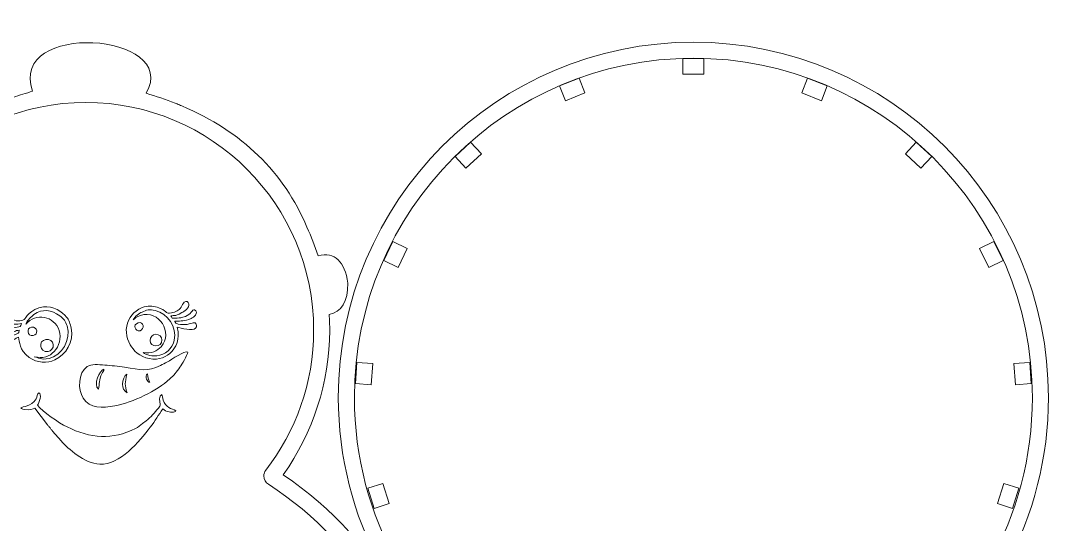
# Model space of a CAD drawing. Header units: centimetres. Extents: x -24.3 to 24.3, y -22.3 to 22.8.
# Drawn here: x -1.66 to 24.3, y 10.13 to 22.84 of the extents above; entities that cross this region are included whole.
import ezdxf

# ---------------------------------------------------------------- set-up
doc = ezdxf.new("R2010")
doc.units = ezdxf.units.CM
doc.header["$MEASUREMENT"] = 0
doc.layers.add('layer 1', color=7, linetype='Continuous')

msp = doc.modelspace()

# ---------------------------------------------------------------- linework, layer by layer
at = {"layer": 'layer 1', "color": 177, "lineweight": 9}
for points, knots in [([(-6.16028, 15.02328), (-6.15943, 13.64048), (-5.76325, 12.42849), (-4.97176, 11.38732), (-4.97176, 11.38732), (-7.4654, 9.72509), (-8.9696, 6.93679), (-8.9696, 3.92399), (-8.9696, 3.92399), (-8.9696, -1.02692), (-4.95587, -5.04069), (-0.00495, -5.04069), (-0.00495, -5.04069), (4.94596, -5.04069), (8.95971, -1.02692), (8.95971, 3.92399), (8.95971, 3.92399), (8.95971, 6.92999), (7.4622, 9.71301), (4.97835, 11.37633), (4.97835, 11.37633), (5.72903, 12.45539), (6.15039, 13.69564), (6.15039, 15.02328), (6.15039, 15.02328), (6.15039, 15.15792), (6.1456, 15.29142), (6.13707, 15.4239), (6.13707, 15.4239), (6.44925, 15.48254), (6.60705, 15.74447), (6.6104, 16.20979), (6.6104, 16.20979), (6.53053, 16.7691), (6.27929, 17.00114), (5.85665, 16.90599), (5.85665, 16.90599), (5.77733, 17.15291), (5.68296, 17.39304), (5.57444, 17.6253), (5.57444, 17.6253), (4.99047, 19.01835), (3.93725, 20.03807), (2.41481, 20.68443), (2.41481, 20.68443), (2.39448, 20.69312), (2.37405, 20.70164), (2.3536, 20.71014), (2.3536, 20.71014), (2.33407, 20.71823), (2.31441, 20.7262), (2.29473, 20.73418), (2.29473, 20.73418), (2.27788, 20.74098), (2.26111, 20.74796), (2.24417, 20.75462), (2.24417, 20.75462), (2.01211, 20.84684), (1.76967, 20.93079), (1.51676, 21.00643), (1.51676, 21.00643), (2.39052, 22.5482), (-1.98352, 22.839), (-1.35077, 21.05688), (-1.35077, 21.05688), (-1.51885, 21.00806), (-1.68248, 20.95566), (-1.84177, 20.89978), (-1.84177, 20.89978), (-2.46907, 20.70387), (-3.05327, 20.41032), (-3.57649, 20.03686), (-3.57649, 20.03686), (-4.36177, 19.49751), (-4.96925, 18.81532), (-5.39885, 17.99027), (-5.39885, 17.99027), (-5.5244, 17.76252), (-5.63624, 17.52615), (-5.7326, 17.28196), (-5.7326, 17.28196), (-6.18765, 17.24443), (-6.4042, 16.97364), (-6.38219, 16.46966), (-6.38219, 16.46966), (-6.40576, 16.11043), (-6.31859, 15.86087), (-6.12069, 15.72092), (-6.12069, 15.72092), (-6.14653, 15.4919), (-6.16028, 15.25922), (-6.16028, 15.02328)], [0, 0, 0, 0, 0.04166667, 0.04166667, 0.04166667, 0.04166667, 0.08333333, 0.08333333, 0.08333333, 0.08333333, 0.125, 0.125, 0.125, 0.125, 0.16666667, 0.16666667, 0.16666667, 0.16666667, 0.20833333, 0.20833333, 0.20833333, 0.20833333, 0.25, 0.25, 0.25, 0.25, 0.29166667, 0.29166667, 0.29166667, 0.29166667, 0.33333333, 0.33333333, 0.33333333, 0.33333333, 0.375, 0.375, 0.375, 0.375, 0.41666667, 0.41666667, 0.41666667, 0.41666667, 0.45833333, 0.45833333, 0.45833333, 0.45833333, 0.5, 0.5, 0.5, 0.5, 0.54166667, 0.54166667, 0.54166667, 0.54166667, 0.58333333, 0.58333333, 0.58333333, 0.58333333, 0.625, 0.625, 0.625, 0.625, 0.66666667, 0.66666667, 0.66666667, 0.66666667, 0.70833333, 0.70833333, 0.70833333, 0.70833333, 0.75, 0.75, 0.75, 0.75, 0.79166667, 0.79166667, 0.79166667, 0.79166667, 0.83333333, 0.83333333, 0.83333333, 0.83333333, 0.875, 0.875, 0.875, 0.875, 0.91666667, 0.91666667, 0.91666667, 0.91666667, 1, 1, 1, 1]), ([(15.33245, -3.92553), (18.73181, -3.92553), (21.48779, -1.16956), (21.48779, 2.2298), (21.48779, 2.2298), (21.48779, 3.55744), (21.06643, 4.79769), (20.31575, 5.87675), (20.31575, 5.87675), (22.7996, 7.54007), (24.29711, 10.32309), (24.29711, 13.3291), (24.29711, 13.3291), (24.29711, 18.28), (20.28336, 22.29378), (15.33245, 22.29378), (15.33245, 22.29378), (10.38153, 22.29378), (6.3678, 18.28), (6.3678, 13.3291), (6.3678, 13.3291), (6.3678, 10.31629), (7.872, 7.52799), (10.36564, 5.86576), (10.36564, 5.86576), (9.59133, 4.81004), (9.17712, 3.54308), (9.17712, 2.2298), (9.17712, 2.2298), (9.17712, -1.16956), (11.93309, -3.92553), (15.33245, -3.92553)], [0, 0, 0, 0, 0.11111111, 0.11111111, 0.11111111, 0.11111111, 0.22222222, 0.22222222, 0.22222222, 0.22222222, 0.33333333, 0.33333333, 0.33333333, 0.33333333, 0.44444444, 0.44444444, 0.44444444, 0.44444444, 0.55555556, 0.55555556, 0.55555556, 0.55555556, 0.66666667, 0.66666667, 0.66666667, 0.66666667, 0.77777778, 0.77777778, 0.77777778, 0.77777778, 1, 1, 1, 1]), ([(15.06579, 21.48312), (15.06579, 21.48312), (15.59912, 21.48312), (15.59912, 21.48312), (15.59912, 21.48312), (15.59912, 21.48312), (15.59912, 21.88312), (15.59912, 21.88312), (15.59912, 21.88312), (15.59912, 21.88312), (15.06579, 21.88312), (15.06579, 21.88312), (15.06579, 21.88312), (15.06579, 21.88312), (15.06579, 21.48312), (15.06579, 21.48312)], [0, 0, 0, 0, 0.2, 0.2, 0.2, 0.2, 0.4, 0.4, 0.4, 0.4, 0.6, 0.6, 0.6, 0.6, 1, 1, 1, 1]), ([(12.09967, 20.81781), (12.09967, 20.81781), (12.59579, 21.01352), (12.59579, 21.01352), (12.59579, 21.01352), (12.59579, 21.01352), (12.449, 21.38562), (12.449, 21.38562), (12.449, 21.38562), (12.449, 21.38562), (11.95288, 21.1899), (11.95288, 21.1899), (11.95288, 21.1899), (11.95288, 21.1899), (12.09967, 20.81781), (12.09967, 20.81781)], [0, 0, 0, 0, 0.2, 0.2, 0.2, 0.2, 0.4, 0.4, 0.4, 0.4, 0.6, 0.6, 0.6, 0.6, 1, 1, 1, 1]), ([(18.56524, 20.81781), (18.56524, 20.81781), (18.06912, 21.01352), (18.06912, 21.01352), (18.06912, 21.01352), (18.06912, 21.01352), (18.21591, 21.38562), (18.21591, 21.38562), (18.21591, 21.38562), (18.21591, 21.38562), (18.71203, 21.1899), (18.71203, 21.1899), (18.71203, 21.1899), (18.71203, 21.1899), (18.56524, 20.81781), (18.56524, 20.81781)], [0, 0, 0, 0, 0.2, 0.2, 0.2, 0.2, 0.4, 0.4, 0.4, 0.4, 0.6, 0.6, 0.6, 0.6, 1, 1, 1, 1]), ([(9.58863, 19.1144), (9.58863, 19.1144), (9.97857, 19.47826), (9.97857, 19.47826), (9.97857, 19.47826), (9.97857, 19.47826), (9.70568, 19.77071), (9.70568, 19.77071), (9.70568, 19.77071), (9.70568, 19.77071), (9.31574, 19.40685), (9.31574, 19.40685), (9.31574, 19.40685), (9.31574, 19.40685), (9.58863, 19.1144), (9.58863, 19.1144)], [0, 0, 0, 0, 0.2, 0.2, 0.2, 0.2, 0.4, 0.4, 0.4, 0.4, 0.6, 0.6, 0.6, 0.6, 1, 1, 1, 1]), ([(21.07627, 19.1144), (21.07627, 19.1144), (20.68633, 19.47826), (20.68633, 19.47826), (20.68633, 19.47826), (20.68633, 19.47826), (20.95923, 19.77071), (20.95923, 19.77071), (20.95923, 19.77071), (20.95923, 19.77071), (21.34917, 19.40685), (21.34917, 19.40685), (21.34917, 19.40685), (21.34917, 19.40685), (21.07627, 19.1144), (21.07627, 19.1144)], [0, 0, 0, 0, 0.2, 0.2, 0.2, 0.2, 0.4, 0.4, 0.4, 0.4, 0.6, 0.6, 0.6, 0.6, 1, 1, 1, 1]), ([(7.87617, 16.60954), (7.87617, 16.60954), (8.10571, 17.09095), (8.10571, 17.09095), (8.10571, 17.09095), (8.10571, 17.09095), (7.74465, 17.26311), (7.74465, 17.26311), (7.74465, 17.26311), (7.74465, 17.26311), (7.51511, 16.7817), (7.51511, 16.7817), (7.51511, 16.7817), (7.51511, 16.7817), (7.87617, 16.60954), (7.87617, 16.60954)], [0, 0, 0, 0, 0.2, 0.2, 0.2, 0.2, 0.4, 0.4, 0.4, 0.4, 0.6, 0.6, 0.6, 0.6, 1, 1, 1, 1]), ([(22.78874, 16.60954), (22.78874, 16.60954), (22.5592, 17.09095), (22.5592, 17.09095), (22.5592, 17.09095), (22.5592, 17.09095), (22.92026, 17.26311), (22.92026, 17.26311), (22.92026, 17.26311), (22.92026, 17.26311), (23.14979, 16.7817), (23.14979, 16.7817), (23.14979, 16.7817), (23.14979, 16.7817), (22.78874, 16.60954), (22.78874, 16.60954)], [0, 0, 0, 0, 0.2, 0.2, 0.2, 0.2, 0.4, 0.4, 0.4, 0.4, 0.6, 0.6, 0.6, 0.6, 1, 1, 1, 1]), ([(7.20035, 13.65149), (7.20035, 13.65149), (7.23757, 14.18352), (7.23757, 14.18352), (7.23757, 14.18352), (7.23757, 14.18352), (6.83855, 14.21144), (6.83855, 14.21144), (6.83855, 14.21144), (6.83855, 14.21144), (6.80132, 13.67941), (6.80132, 13.67941), (6.80132, 13.67941), (6.80132, 13.67941), (7.20035, 13.65149), (7.20035, 13.65149)], [0, 0, 0, 0, 0.2, 0.2, 0.2, 0.2, 0.4, 0.4, 0.4, 0.4, 0.6, 0.6, 0.6, 0.6, 1, 1, 1, 1]), ([(23.46456, 13.65149), (23.46456, 13.65149), (23.42733, 14.18352), (23.42733, 14.18352), (23.42733, 14.18352), (23.42733, 14.18352), (23.82635, 14.21144), (23.82635, 14.21144), (23.82635, 14.21144), (23.82635, 14.21144), (23.86358, 13.67941), (23.86358, 13.67941), (23.86358, 13.67941), (23.86358, 13.67941), (23.46456, 13.65149), (23.46456, 13.65149)], [0, 0, 0, 0, 0.2, 0.2, 0.2, 0.2, 0.4, 0.4, 0.4, 0.4, 0.6, 0.6, 0.6, 0.6, 1, 1, 1, 1]), ([(7.65513, 10.65148), (7.65513, 10.65148), (7.49487, 11.16017), (7.49487, 11.16017), (7.49487, 11.16017), (7.49487, 11.16017), (7.11335, 11.03997), (7.11335, 11.03997), (7.11335, 11.03997), (7.11335, 11.03997), (7.27361, 10.53129), (7.27361, 10.53129), (7.27361, 10.53129), (7.27361, 10.53129), (7.65513, 10.65148), (7.65513, 10.65148)], [0, 0, 0, 0, 0.2, 0.2, 0.2, 0.2, 0.4, 0.4, 0.4, 0.4, 0.6, 0.6, 0.6, 0.6, 1, 1, 1, 1]), ([(23.00978, 10.65148), (23.00978, 10.65148), (23.17004, 11.16017), (23.17004, 11.16017), (23.17004, 11.16017), (23.17004, 11.16017), (23.55155, 11.03997), (23.55155, 11.03997), (23.55155, 11.03997), (23.55155, 11.03997), (23.39129, 10.53129), (23.39129, 10.53129), (23.39129, 10.53129), (23.39129, 10.53129), (23.00978, 10.65148), (23.00978, 10.65148)], [0, 0, 0, 0, 0.2, 0.2, 0.2, 0.2, 0.4, 0.4, 0.4, 0.4, 0.6, 0.6, 0.6, 0.6, 1, 1, 1, 1])]:
    msp.add_open_spline(points, degree=3, knots=knots, dxfattribs=at)
at = {"layer": 'layer 1', "color": 250, "lineweight": 9}
for points in [[(19.87161, 5.75939), (19.84127, 5.80179), (19.82496, 5.85263), (19.82496, 5.90477), (19.82496, 5.90477), (19.82496, 5.98972), (19.86811, 6.06887), (19.93888, 6.11449), (19.93888, 6.11449), (22.31555, 7.63479), (23.89177, 10.29768), (23.89177, 13.32911), (23.89177, 13.32911), (23.89177, 18.0563), (20.05964, 21.88843), (15.33245, 21.88843), (15.33245, 21.88843), (10.60527, 21.88843), (6.77313, 18.0563), (6.77313, 13.32911), (6.77313, 13.32911), (6.77313, 10.2982), (8.34883, 7.63571), (10.7254, 6.11488), (10.7254, 6.11488), (10.79677, 6.06887), (10.83991, 5.98972), (10.83991, 5.90477), (10.83991, 5.90477), (10.83991, 5.85263), (10.8236, 5.80179), (10.79327, 5.75936), (10.79327, 5.75936), (10.03455, 4.78511), (9.58245, 3.56031), (9.58245, 2.2298), (9.58245, 2.2298), (9.58245, -0.94584), (12.15681, -3.5202), (15.33245, -3.5202), (15.33245, -3.5202), (18.50809, -3.5202), (21.08245, -0.94584), (21.08245, 2.2298), (21.08245, 2.2298), (21.08245, 3.56032), (20.63035, 4.78513), (19.87161, 5.75939)], [(4.53421, 11.49369), (4.50387, 11.45129), (4.48756, 11.40045), (4.48756, 11.34831), (4.48756, 11.34831), (4.48756, 11.26336), (4.53071, 11.18421), (4.60148, 11.13859), (4.60148, 11.13859), (6.97815, 9.61829), (8.55437, 6.9554), (8.55437, 3.92397), (8.55437, 3.92397), (8.55437, -0.80321), (4.72224, -4.63535), (-0.00495, -4.63535), (-0.00495, -4.63535), (-4.73213, -4.63535), (-8.56427, -0.80321), (-8.56427, 3.92397), (-8.56427, 3.92397), (-8.56427, 6.95488), (-6.98857, 9.61737), (-4.612, 11.1382), (-4.612, 11.1382), (-4.54063, 11.18421), (-4.49749, 11.26336), (-4.49749, 11.34831), (-4.49749, 11.34831), (-4.49749, 11.40045), (-4.5138, 11.45129), (-4.54413, 11.49372), (-4.54413, 11.49372), (-5.30285, 12.46797), (-5.75495, 13.69277), (-5.75495, 15.02328), (-5.75495, 15.02328), (-5.75495, 18.19892), (-3.18059, 20.77328), (-0.00495, 20.77328), (-0.00495, 20.77328), (3.17069, 20.77328), (5.74505, 18.19892), (5.74505, 15.02328), (5.74505, 15.02328), (5.74505, 13.69276), (5.29295, 12.46795), (4.53421, 11.49369)]]:
    msp.add_open_spline(points, degree=3, knots=[0, 0, 0, 0, 0.07692308, 0.07692308, 0.07692308, 0.07692308, 0.15384615, 0.15384615, 0.15384615, 0.15384615, 0.23076923, 0.23076923, 0.23076923, 0.23076923, 0.30769231, 0.30769231, 0.30769231, 0.30769231, 0.38461538, 0.38461538, 0.38461538, 0.38461538, 0.46153846, 0.46153846, 0.46153846, 0.46153846, 0.53846154, 0.53846154, 0.53846154, 0.53846154, 0.61538462, 0.61538462, 0.61538462, 0.61538462, 0.69230769, 0.69230769, 0.69230769, 0.69230769, 0.76923077, 0.76923077, 0.76923077, 0.76923077, 0.84615385, 0.84615385, 0.84615385, 0.84615385, 1, 1, 1, 1], dxfattribs=at)
at = {"layer": 'layer 1', "lineweight": 9}
for points, knots in [([(-1.63233, 15.19435), (-1.65389, 15.10834), (-1.66973, 15.11563), (-1.74224, 15.09975), (-1.74224, 15.09975), (-2.13312, 15.01419), (-2.10565, 15.16864), (-2.25659, 15.18094), (-2.25659, 15.18094), (-2.3818, 15.06164), (-2.17429, 14.97979), (-2.05351, 14.97784), (-2.05351, 14.97784), (-1.79183, 14.97362), (-1.80607, 15.01683), (-1.68991, 15.02894), (-1.68991, 15.02894), (-1.69579, 14.99815), (-1.69295, 14.97286), (-1.71493, 14.95428), (-1.71493, 14.95428), (-1.74488, 14.92899), (-1.86544, 14.88415), (-1.91069, 14.87148), (-1.91069, 14.87148), (-2.05876, 14.83003), (-2.18228, 14.90587), (-2.19604, 14.7951), (-2.19604, 14.7951), (-2.20256, 14.74251), (-2.16221, 14.6938), (-2.10628, 14.68862), (-2.10628, 14.68862), (-2.05123, 14.6835), (-1.88899, 14.76106), (-1.83537, 14.78594), (-1.83537, 14.78594), (-1.79311, 14.80556), (-1.74076, 14.84238), (-1.70917, 14.85058), (-1.70917, 14.85058), (-1.66993, 14.72763), (-1.70524, 14.5402), (-1.43641, 14.33964), (-1.43641, 14.33964), (-1.24728, 14.19855), (-0.97385, 14.18772), (-0.78917, 14.27727), (-0.78917, 14.27727), (-0.50459, 14.41524), (-0.30663, 14.72594), (-0.37637, 15.07839), (-0.37637, 15.07839), (-0.39671, 15.18115), (-0.44392, 15.29596), (-0.49224, 15.35559), (-0.49224, 15.35559), (-0.59869, 15.48691), (-0.83493, 15.64456), (-1.07967, 15.61432), (-1.07967, 15.61432), (-1.41216, 15.57323), (-1.53721, 15.32038), (-1.56752, 15.29796), (-1.56752, 15.29796), (-1.63848, 15.24551), (-1.79653, 15.25506), (-1.89104, 15.30622), (-1.89104, 15.30622), (-1.95681, 15.34183), (-2.07548, 15.51806), (-2.14745, 15.43054), (-2.14745, 15.43054), (-2.26435, 15.2884), (-1.87216, 15.12538), (-1.63233, 15.19435)], [0, 0, 0, 0, 0.05, 0.05, 0.05, 0.05, 0.1, 0.1, 0.1, 0.1, 0.15, 0.15, 0.15, 0.15, 0.2, 0.2, 0.2, 0.2, 0.25, 0.25, 0.25, 0.25, 0.3, 0.3, 0.3, 0.3, 0.35, 0.35, 0.35, 0.35, 0.4, 0.4, 0.4, 0.4, 0.45, 0.45, 0.45, 0.45, 0.5, 0.5, 0.5, 0.5, 0.55, 0.55, 0.55, 0.55, 0.6, 0.6, 0.6, 0.6, 0.65, 0.65, 0.65, 0.65, 0.7, 0.7, 0.7, 0.7, 0.75, 0.75, 0.75, 0.75, 0.8, 0.8, 0.8, 0.8, 0.85, 0.85, 0.85, 0.85, 0.9, 0.9, 0.9, 0.9, 1, 1, 1, 1]), ([(-1.52515, 15.18056), (-1.2734, 15.47426), (-0.8006, 15.38888), (-0.68339, 15.01914), (-0.68339, 15.01914), (-0.62259, 14.82731), (-0.68028, 14.61836), (-0.80883, 14.48566), (-0.80883, 14.48566), (-0.86851, 14.42403), (-0.93007, 14.3859), (-1.01779, 14.35762), (-1.01779, 14.35762), (-1.13963, 14.31832), (-1.17836, 14.34399), (-1.30801, 14.35466), (-1.30801, 14.35466), (-1.21524, 14.33694), (-1.14115, 14.26567), (-0.93453, 14.31404), (-0.93453, 14.31404), (-0.61905, 14.3879), (-0.37197, 14.77996), (-0.47901, 15.13308), (-0.47901, 15.13308), (-0.51085, 15.23812), (-0.57188, 15.32571), (-0.66524, 15.39148), (-0.66524, 15.39148), (-0.878, 15.54138), (-1.10429, 15.57656), (-1.31732, 15.42055), (-1.31732, 15.42055), (-1.3838, 15.37186), (-1.48444, 15.27607), (-1.52515, 15.18056)], [0, 0, 0, 0, 0.1, 0.1, 0.1, 0.1, 0.2, 0.2, 0.2, 0.2, 0.3, 0.3, 0.3, 0.3, 0.4, 0.4, 0.4, 0.4, 0.5, 0.5, 0.5, 0.5, 0.6, 0.6, 0.6, 0.6, 0.7, 0.7, 0.7, 0.7, 0.8, 0.8, 0.8, 0.8, 1, 1, 1, 1]), ([(2.30168, 15.10151), (2.38063, 15.08162), (2.70193, 15.0026), (2.76231, 15.07596), (2.76231, 15.07596), (2.80419, 15.12686), (2.78788, 15.17651), (2.75189, 15.20987), (2.75189, 15.20987), (2.69323, 15.24086), (2.62043, 15.15551), (2.43528, 15.16828), (2.43528, 15.16828), (2.38169, 15.17198), (2.24684, 15.17644), (2.24076, 15.24348), (2.24076, 15.24348), (2.24019, 15.24983), (2.22479, 15.25234), (2.26011, 15.25454), (2.26011, 15.25454), (2.39815, 15.26318), (2.48351, 15.24759), (2.64893, 15.322), (2.64893, 15.322), (2.69439, 15.34244), (2.72877, 15.3638), (2.76221, 15.40606), (2.76221, 15.40606), (2.80408, 15.45895), (2.78237, 15.51394), (2.73933, 15.5417), (2.73933, 15.5417), (2.68339, 15.55806), (2.63871, 15.4226), (2.50892, 15.37248), (2.50892, 15.37248), (2.4336, 15.3434), (2.27117, 15.31562), (2.17344, 15.33307), (2.17344, 15.33307), (2.16045, 15.35682), (2.14929, 15.36458), (2.13653, 15.38528), (2.13653, 15.38528), (2.23747, 15.41608), (2.20731, 15.35714), (2.41752, 15.47019), (2.41752, 15.47019), (2.46508, 15.49576), (2.61353, 15.58555), (2.59539, 15.69622), (2.59539, 15.69622), (2.58741, 15.74486), (2.5226, 15.77863), (2.47911, 15.73348), (2.47911, 15.73348), (2.44976, 15.70303), (2.42156, 15.64922), (2.39641, 15.60642), (2.39641, 15.60642), (2.34832, 15.52458), (2.25567, 15.48275), (2.1528, 15.46383), (2.1528, 15.46383), (2.0014, 15.43599), (2.06651, 15.48824), (1.87348, 15.57736), (1.87348, 15.57736), (1.77387, 15.62335), (1.63585, 15.64126), (1.52891, 15.62767), (1.52891, 15.62767), (1.35131, 15.60512), (1.15753, 15.4538), (1.07452, 15.28478), (1.07452, 15.28478), (0.97555, 15.0832), (1.00659, 14.84412), (1.10981, 14.65864), (1.10981, 14.65864), (1.18479, 14.52394), (1.35775, 14.35679), (1.59451, 14.30976), (1.59451, 14.30976), (1.84855, 14.25931), (2.04049, 14.36163), (2.15987, 14.48646), (2.15987, 14.48646), (2.27261, 14.60434), (2.3334, 14.76539), (2.32561, 14.93814), (2.32561, 14.93814), (2.32281, 15.00046), (2.30569, 15.04972), (2.30168, 15.10151)], [0, 0, 0, 0, 0.04, 0.04, 0.04, 0.04, 0.08, 0.08, 0.08, 0.08, 0.12, 0.12, 0.12, 0.12, 0.16, 0.16, 0.16, 0.16, 0.2, 0.2, 0.2, 0.2, 0.24, 0.24, 0.24, 0.24, 0.28, 0.28, 0.28, 0.28, 0.32, 0.32, 0.32, 0.32, 0.36, 0.36, 0.36, 0.36, 0.4, 0.4, 0.4, 0.4, 0.44, 0.44, 0.44, 0.44, 0.48, 0.48, 0.48, 0.48, 0.52, 0.52, 0.52, 0.52, 0.56, 0.56, 0.56, 0.56, 0.6, 0.6, 0.6, 0.6, 0.64, 0.64, 0.64, 0.64, 0.68, 0.68, 0.68, 0.68, 0.72, 0.72, 0.72, 0.72, 0.76, 0.76, 0.76, 0.76, 0.8, 0.8, 0.8, 0.8, 0.84, 0.84, 0.84, 0.84, 0.88, 0.88, 0.88, 0.88, 0.92, 0.92, 0.92, 0.92, 1, 1, 1, 1]), ([(1.18397, 15.28691), (1.24203, 15.32526), (1.26252, 15.3662), (1.37439, 15.40079), (1.37439, 15.40079), (1.84152, 15.5452), (2.20396, 14.96815), (1.89365, 14.60979), (1.89365, 14.60979), (1.79984, 14.50147), (1.64333, 14.4241), (1.43979, 14.46488), (1.43979, 14.46488), (1.50697, 14.39104), (1.70256, 14.37143), (1.78621, 14.37995), (1.78621, 14.37995), (2.00092, 14.4018), (2.17911, 14.56447), (2.22605, 14.77382), (2.22605, 14.77382), (2.30149, 15.11015), (2.05483, 15.44483), (1.74469, 15.52496), (1.74469, 15.52496), (1.60833, 15.5602), (1.51261, 15.53379), (1.41189, 15.4858), (1.41189, 15.4858), (1.34707, 15.45491), (1.22027, 15.36774), (1.18397, 15.28691)], [0, 0, 0, 0, 0.11111111, 0.11111111, 0.11111111, 0.11111111, 0.22222222, 0.22222222, 0.22222222, 0.22222222, 0.33333333, 0.33333333, 0.33333333, 0.33333333, 0.44444444, 0.44444444, 0.44444444, 0.44444444, 0.55555556, 0.55555556, 0.55555556, 0.55555556, 0.66666667, 0.66666667, 0.66666667, 0.66666667, 0.77777778, 0.77777778, 0.77777778, 0.77777778, 1, 1, 1, 1]), ([(-1.37675, 15.10379), (-1.52201, 15.08392), (-1.48335, 14.87132), (-1.34087, 14.89064), (-1.34087, 14.89064), (-1.19745, 14.9101), (-1.22536, 15.1245), (-1.37675, 15.10379)], [0, 0, 0, 0, 0.33333333, 0.33333333, 0.33333333, 0.33333333, 1, 1, 1, 1]), ([(1.31464, 15.21338), (1.16813, 15.16887), (1.23408, 14.98192), (1.36144, 15.01476), (1.36144, 15.01476), (1.48868, 15.04756), (1.45457, 15.2559), (1.31464, 15.21338)], [0, 0, 0, 0, 0.33333333, 0.33333333, 0.33333333, 0.33333333, 1, 1, 1, 1]), ([(-1.01465, 14.79346), (-1.22, 14.7644), (-1.17669, 14.46055), (-0.96089, 14.48952), (-0.96089, 14.48952), (-0.89107, 14.4989), (-0.8154, 14.57128), (-0.83224, 14.66764), (-0.83224, 14.66764), (-0.84529, 14.74227), (-0.91759, 14.8072), (-1.01465, 14.79346)], [0, 0, 0, 0, 0.25, 0.25, 0.25, 0.25, 0.5, 0.5, 0.5, 0.5, 1, 1, 1, 1]), ([(1.6132, 14.76508), (1.61423, 14.58863), (1.91391, 14.57714), (1.91561, 14.78264), (1.91561, 14.78264), (1.91623, 14.85775), (1.84987, 14.92856), (1.75587, 14.92327), (1.75587, 14.92327), (1.68404, 14.91922), (1.61268, 14.85638), (1.6132, 14.76508)], [0, 0, 0, 0, 0.25, 0.25, 0.25, 0.25, 0.5, 0.5, 0.5, 0.5, 1, 1, 1, 1]), ([(2.56624, 14.4717), (2.48655, 14.51854), (2.16217, 14.28632), (2.05224, 14.22532), (2.05224, 14.22532), (1.99148, 14.19162), (1.93804, 14.1661), (1.87601, 14.13574), (1.87601, 14.13574), (1.53815, 13.97035), (1.38896, 14.03386), (0.96871, 14.09536), (0.96871, 14.09536), (0.80216, 14.11975), (0.63281, 14.13456), (0.46893, 14.14722), (0.46893, 14.14722), (0.31557, 14.15904), (0.12855, 14.17823), (0.02424, 14.10967), (0.02424, 14.10967), (-0.21232, 13.95416), (-0.205, 13.52068), (-0.07624, 13.315), (-0.07624, 13.315), (0.09799, 13.03669), (0.4066, 13.0622), (0.72099, 13.11967), (0.72099, 13.11967), (1.18832, 13.20508), (1.7798, 13.49452), (2.11391, 13.79767), (2.11391, 13.79767), (2.20532, 13.8806), (2.28516, 13.97321), (2.36993, 14.09307), (2.36993, 14.09307), (2.41417, 14.15563), (2.55819, 14.39176), (2.56624, 14.4717)], [0, 0, 0, 0, 0.09090909, 0.09090909, 0.09090909, 0.09090909, 0.18181818, 0.18181818, 0.18181818, 0.18181818, 0.27272727, 0.27272727, 0.27272727, 0.27272727, 0.36363636, 0.36363636, 0.36363636, 0.36363636, 0.45454545, 0.45454545, 0.45454545, 0.45454545, 0.54545455, 0.54545455, 0.54545455, 0.54545455, 0.63636364, 0.63636364, 0.63636364, 0.63636364, 0.72727273, 0.72727273, 0.72727273, 0.72727273, 0.81818182, 0.81818182, 0.81818182, 0.81818182, 1, 1, 1, 1]), ([(0.31501, 13.53783), (0.33997, 13.6712), (0.32137, 13.77113), (0.39908, 13.92751), (0.39908, 13.92751), (0.42032, 13.97028), (0.4522, 13.99646), (0.44833, 14.04223), (0.44833, 14.04223), (0.3352, 14.02243), (0.16904, 13.63989), (0.31501, 13.53783)], [0, 0, 0, 0, 0.25, 0.25, 0.25, 0.25, 0.5, 0.5, 0.5, 0.5, 1, 1, 1, 1]), ([(1.03387, 13.45063), (0.97016, 13.63348), (0.97937, 13.69591), (1.03135, 13.91712), (1.03135, 13.91712), (0.97085, 13.89667), (0.91312, 13.75084), (0.91572, 13.66784), (0.91572, 13.66784), (0.91873, 13.57196), (0.95539, 13.48544), (1.03387, 13.45063)], [0, 0, 0, 0, 0.25, 0.25, 0.25, 0.25, 0.5, 0.5, 0.5, 0.5, 1, 1, 1, 1]), ([(1.61064, 13.71197), (1.56821, 13.79688), (1.55477, 13.82327), (1.54921, 13.92792), (1.54921, 13.92792), (1.51172, 13.89613), (1.50824, 13.837), (1.52499, 13.79091), (1.52499, 13.79091), (1.53483, 13.76384), (1.57165, 13.70228), (1.61064, 13.71197)], [0, 0, 0, 0, 0.25, 0.25, 0.25, 0.25, 0.5, 0.5, 0.5, 0.5, 1, 1, 1, 1]), ([(1.61769, 12.57934), (1.74677, 12.74988), (1.82625, 12.88817), (1.93599, 13.04131), (1.93599, 13.04131), (1.9892, 13.00428), (2.01592, 12.97775), (2.09814, 12.96393), (2.09814, 12.96393), (2.12946, 12.95866), (2.21031, 12.95772), (2.23451, 12.9667), (2.23451, 12.9667), (2.27546, 12.98191), (2.24868, 12.95867), (2.26443, 12.99587), (2.26443, 12.99587), (2.16119, 13.04465), (1.99917, 13.08333), (1.94401, 13.26375), (1.94401, 13.26375), (1.92863, 13.31405), (1.93428, 13.37527), (1.90843, 13.40178), (1.90843, 13.40178), (1.83224, 13.38737), (1.85828, 13.21761), (1.86896, 13.16455), (1.86896, 13.16455), (1.87846, 13.11738), (1.854, 13.10014), (1.82358, 13.06204), (1.82358, 13.06204), (1.72289, 12.93592), (1.63863, 12.83804), (1.51422, 12.73696), (1.51422, 12.73696), (1.51422, 12.73696), (1.42688, 12.66976), (1.42688, 12.66976), (1.42688, 12.66976), (1.36836, 12.62825), (1.31343, 12.5838), (1.24378, 12.54735), (1.24378, 12.54735), (0.67325, 12.24885), (0.09892, 12.29801), (-0.48231, 12.588), (-0.48231, 12.588), (-0.69218, 12.69271), (-1.1021, 12.96475), (-1.22676, 13.13403), (-1.22676, 13.13403), (-1.18693, 13.19383), (-1.10377, 13.4181), (-1.19601, 13.45061), (-1.19601, 13.45061), (-1.23083, 13.42216), (-1.23414, 13.348), (-1.26485, 13.29525), (-1.26485, 13.29525), (-1.38733, 13.08483), (-1.60758, 13.10794), (-1.64465, 13.06619), (-1.64465, 13.06619), (-1.62844, 13.03885), (-1.61462, 13.03583), (-1.56157, 13.02467), (-1.56157, 13.02467), (-1.40561, 12.99188), (-1.35261, 13.04872), (-1.29869, 13.05915), (-1.29869, 13.05915), (-1.29869, 13.05915), (-0.97454, 12.63819), (-0.97454, 12.63819), (-0.97454, 12.63819), (-0.95945, 12.61807), (-0.94446, 12.60674), (-0.9296, 12.58695), (-0.9296, 12.58695), (-0.91111, 12.56235), (-0.90752, 12.55623), (-0.88801, 12.534), (-0.88801, 12.534), (-0.87095, 12.51457), (-0.86478, 12.50096), (-0.84669, 12.48116), (-0.84669, 12.48116), (-0.84669, 12.48116), (-0.63418, 12.23426), (-0.63418, 12.23426), (-0.63418, 12.23426), (-0.45517, 12.03618), (-0.04185, 11.66453), (0.3436, 11.64577), (0.3436, 11.64577), (0.84853, 11.62119), (1.3446, 12.21856), (1.61769, 12.57934)], [0, 0, 0, 0, 0.03846154, 0.03846154, 0.03846154, 0.03846154, 0.07692308, 0.07692308, 0.07692308, 0.07692308, 0.11538462, 0.11538462, 0.11538462, 0.11538462, 0.15384615, 0.15384615, 0.15384615, 0.15384615, 0.19230769, 0.19230769, 0.19230769, 0.19230769, 0.23076923, 0.23076923, 0.23076923, 0.23076923, 0.26923077, 0.26923077, 0.26923077, 0.26923077, 0.30769231, 0.30769231, 0.30769231, 0.30769231, 0.34615385, 0.34615385, 0.34615385, 0.34615385, 0.38461538, 0.38461538, 0.38461538, 0.38461538, 0.42307692, 0.42307692, 0.42307692, 0.42307692, 0.46153846, 0.46153846, 0.46153846, 0.46153846, 0.5, 0.5, 0.5, 0.5, 0.53846154, 0.53846154, 0.53846154, 0.53846154, 0.57692308, 0.57692308, 0.57692308, 0.57692308, 0.61538462, 0.61538462, 0.61538462, 0.61538462, 0.65384615, 0.65384615, 0.65384615, 0.65384615, 0.69230769, 0.69230769, 0.69230769, 0.69230769, 0.73076923, 0.73076923, 0.73076923, 0.73076923, 0.76923077, 0.76923077, 0.76923077, 0.76923077, 0.80769231, 0.80769231, 0.80769231, 0.80769231, 0.84615385, 0.84615385, 0.84615385, 0.84615385, 0.88461538, 0.88461538, 0.88461538, 0.88461538, 0.92307692, 0.92307692, 0.92307692, 0.92307692, 1, 1, 1, 1])]:
    msp.add_open_spline(points, degree=3, knots=knots, dxfattribs=at)

doc.saveas('drawing.dxf')
